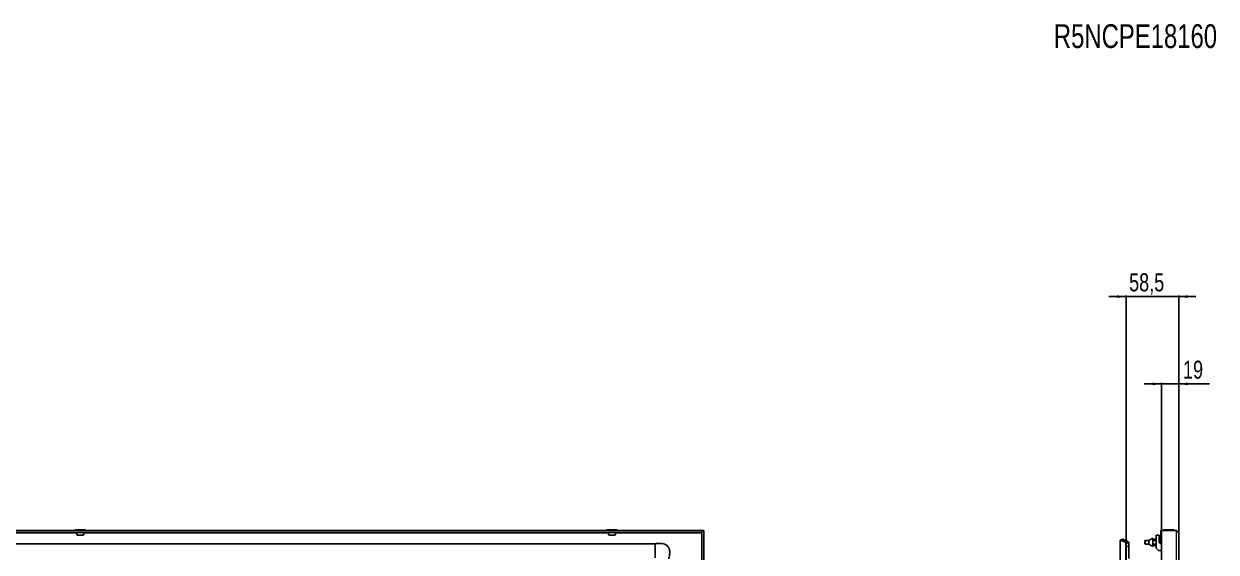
# Model space of a CAD drawing. Header units: millimetres. Extents: x -1564 to 3390, y -1920 to 1219.
# Drawn here: x -381 to 944, y 632 to 1219 of the extents above; entities that cross this region are included whole.
import ezdxf

# ---------------------------------------------------------------- set-up
doc = ezdxf.new("R2010")
doc.units = ezdxf.units.MM
doc.layers.add('FORMAT', color=7, linetype='Continuous')
doc.styles.add('SLDTEXTSTYLE0', font='TXT', dxfattribs={"width": 0.75})
doc.dimstyles.new('SLDDIMSTYLE1', dxfattribs={"dimtxt": 20, "dimasz": 10, "dimexe": 0, "dimexo": 0.0625, "dimgap": 5, "dimtad": 2, "dimdec": 1, "dimrnd": 1e-09, "dimzin": 12, "dimdsep": 46, "dimtxsty": 'SLDTEXTSTYLE0', "dimsah": 1, "dimcen": 0.09, "dimadec": 0, "dimazin": 3, "dimtfac": 1, "dimtmove": 0, "dimatfit": 0, "dimfxl": 0, "dimfrac": 2, "dimtolj": 1, "dimtzin": 12, "dimarcsym": 0})

# ---------------------------------------------------------------- blocks, each defined once
blk = doc.blocks.new('_D_4')
at = {"layer": 'FORMAT'}
for p, q in [((843.9, 916.3), (824.7, 916.3)), ((843.9, 594.3), (843.9, 917.3)), ((843.9, 916.3), (902.4, 916.3)), ((902.4, 653.7), (902.4, 917.3)), ((902.4, 916.3), (921.6, 916.3))]:
    blk.add_line(p, q, dxfattribs=at)
for points in [[(843.9, 916.3), (833.9, 917.8), (833.9, 914.7)], [(902.4, 916.3), (912.4, 914.7), (912.4, 917.8)]]:
    blk.add_solid(points, dxfattribs=at)
at = {"layer": 'FORMAT', "insert": (847.3, 942.1), "char_height": 20, "attachment_point": 1, "style": 'SLDTEXTSTYLE0'}
blk.add_mtext('58,5', dxfattribs=at)
blk = doc.blocks.new('_D_5')
at = {"layer": 'FORMAT'}
for p, q in [((883.4, 819.3), (864.2, 819.3)), ((883.4, 656.3), (883.4, 820.3)), ((883.4, 819.3), (902.4, 819.3)), ((902.4, 653.7), (902.4, 820.3)), ((902.4, 819.3), (936.7, 819.3))]:
    blk.add_line(p, q, dxfattribs=at)
for points in [[(883.4, 819.3), (873.4, 820.8), (873.4, 817.7)], [(902.4, 819.3), (912.4, 817.7), (912.4, 820.8)]]:
    blk.add_solid(points, dxfattribs=at)
at = {"layer": 'FORMAT', "insert": (907.2, 845.1), "char_height": 20, "attachment_point": 1, "style": 'SLDTEXTSTYLE0'}
blk.add_mtext('19', dxfattribs=at)

msp = doc.modelspace()

# ---------------------------------------------------------------- linework, layer by layer
at = {"color": 7, "linetype": 'Continuous', "lineweight": 25}
for p, q in [((372.26, 656.28), (-418.14, 656.28)), ((372.26, 654.28), (-418.14, 654.28)), ((-324.19, 657.03), (-324.19, 656.28)), ((-323.94, 657.28), (-312.94, 657.28)), ((-312.69, 656.28), (-312.69, 657.03)), ((266.81, 657.03), (266.81, 656.28)), ((267.06, 657.28), (275.57, 657.28)), ((275.57, 657.28), (278.06, 657.28)), ((278.31, 656.28), (278.31, 657.03)), ((372.16, 654.28), (371.96, 653.68)), ((372.26, 654.28), (372.26, 656.28)), ((372.56, -1098.72), (372.56, 656.28)), ((374.56, 656.28), (372.56, 656.28)), ((374.56, -1098.72), (374.56, 656.28)), ((877.3, 636.78), (877.3, 651.28)), ((877.3, 651.28), (880.8, 651.28)), ((880.8, 651.28), (880.8, 643.56)), ((882.4, 654.28), (882.4, 656.28)), ((883.4, 656.28), (882.4, 656.28)), ((883.4, 654.28), (882.4, 654.28)), ((882.4, 654.28), (882.4, 643.64)), ((883.4, -1098.72), (883.4, 656.28)), ((899.8, 656.28), (883.4, 656.28)), ((885.65, 657.03), (885.65, 656.28)), ((885.9, 657.28), (886.8, 657.28)), ((886.8, 657.28), (896.9, 657.28)), ((897.15, 656.28), (897.15, 657.03)), ((902.4, 653.68), (902.4, -1096.12)), ((-412.44, 641.78), (320.56, 641.78)), ((837.53, 620.72), (837.53, 645.2)), ((839.92, 646.8), (837.79, 645.74)), ((838.24, 645.71), (843.74, 642.96)), ((840.36, 646.77), (845.86, 644.03)), ((843.92, 642.75), (843.92, 638.74)), ((843.92, 638.74), (843.92, 625.23)), ((846.92, 642.75), (846.92, 638.74)), ((846.92, 638.74), (846.92, 625.23)), ((864.8, 641.82), (864.8, 644.83)), ((865.3, 645.33), (869.3, 645.33)), ((865.3, 641.32), (869.3, 641.32)), ((869.3, 645.33), (873.8, 647.82)), ((869.3, 641.32), (869.3, 645.33)), ((869.3, 641.32), (873.8, 638.82)), ((873.8, 645.26), (873.8, 647.82)), ((873.8, 646.82), (877.3, 646.82)), ((873.8, 645.32), (877.3, 645.32)), ((873.8, 641.38), (873.8, 645.26)), ((873.8, 638.82), (873.8, 641.38)), ((873.8, 641.32), (877.3, 641.32)), ((873.8, 639.82), (877.3, 639.82)), ((879.8, 634.28), (877.3, 636.78)), ((881.89, 642.11), (883.4, 641.68)), ((882.4, 643.64), (883.4, 642.31)), ((883.4, 634.28), (879.8, 634.28))]:
    msp.add_line(p, q, dxfattribs=at)
at = {"color": 8, "linetype": 'Continuous', "lineweight": 18}
for p, q in [((-417.84, 653.68), (-322.41, 653.68)), ((-312.69, 657.03), (-324.19, 657.03)), ((-314.47, 653.68), (268.59, 653.68)), ((275.71, 657.03), (266.81, 657.03)), ((278.31, 657.03), (275.71, 657.03)), ((276.53, 653.68), (371.96, 653.68)), ((371.96, 653.68), (371.96, 552.48)), ((886.59, 657.03), (885.65, 657.03)), ((897.15, 657.03), (886.59, 657.03)), ((899.8, -1098.72), (899.8, 656.28)), ((840.36, 646.77), (838.24, 645.71)), ((843.74, 642.96), (845.86, 644.03)), ((843.74, 614.44), (843.74, 642.96)), ((843.92, 642.75), (846.92, 642.75)), ((846.92, 638.74), (843.92, 638.74)), ((865.3, 645.33), (865.3, 641.32))]:
    msp.add_line(p, q, dxfattribs=at)
at = {"color": 7, "linetype": 'Continuous', "lineweight": 25, "flags": 128}
msp.add_lwpolyline([(837.53, 645.2), (837.55, 645.36), (837.59, 645.51), (837.65, 645.62), (837.74, 645.71), (837.85, 645.76), (837.97, 645.78), (838.1, 645.77), (838.24, 645.71)], dxfattribs=at)
at = {"color": 7, "linetype": 'Continuous', "lineweight": 25}
for centre, radius, start, end in [((-323.94, 657.03), 0.25, 90, 180), ((-321.55, 651.78), 0.5, 195.31604, 270.02276), ((-315.33, 651.78), 0.5, 269.99815, 345.40011), ((-312.94, 657.03), 0.25, 0, 90), ((267.06, 657.03), 0.25, 90, 180), ((269.45, 651.78), 0.5, 195.24646, 270.04596), ((275.67, 651.78), 0.5, 269.96367, 344.83397), ((278.06, 657.03), 0.25, 0, 90), ((885.9, 657.03), 0.25, 90, 180), ((896.9, 657.03), 0.25, 0, 90), ((840.11, 646.35), 0.489, 59.11421, 113.61803), ((843.65, 642.71), 0.266, 8.41625, 70.8623), ((845.34, 642.52), 1.59, 8.41625, 70.8623), ((865.3, 644.83), 0.5, 90, 180), ((865.3, 641.82), 0.5, 180, 270), ((882.3, 643.56), 1.5, 180, 254)]:
    msp.add_arc(centre, radius, start, end, dxfattribs=at)
for points, knots in [([(-322.46, 654.28), (-322.46, 654.15), (-322.44, 653.24), (-322.22, 652.37), (-322.03, 651.63)], [0, 0, 0, 0, 0.1418504, 1, 1, 1, 1]), ([(-320.14, 651.28), (-320.33, 651.28), (-320.8, 651.28), (-321.35, 651.28), (-321.48, 651.28), (-321.54, 651.28)], [0, 0, 0, 0, 0.2565532, 0.62798113, 1, 1, 1, 1]), ([(-315.33, 651.28), (-315.37, 651.28), (-315.45, 651.28), (-316.01, 651.28), (-316.82, 651.28), (-317.81, 651.28), (-318.87, 651.28), (-319.66, 651.28), (-320.05, 651.28), (-320.14, 651.28)], [0, 0, 0, 0, 0.15851422, 0.31727766, 0.47586284, 0.6342467, 0.79247713, 0.950708, 1, 1, 1, 1]), ([(-314.85, 651.63), (-314.66, 652.37), (-314.44, 653.24), (-314.42, 654.15), (-314.42, 654.28)], [0, 0, 0, 0, 0.8581496, 1, 1, 1, 1]), ([(268.54, 654.28), (268.54, 654.15), (268.56, 653.24), (268.78, 652.37), (268.97, 651.63)], [0, 0, 0, 0, 0.1418495, 1, 1, 1, 1]), ([(275.63, 651.28), (275.64, 651.28), (275.69, 651.28), (275.41, 651.28), (274.89, 651.28), (274.17, 651.28), (273.32, 651.28), (272.25, 651.28), (271.23, 651.28), (270.35, 651.28), (269.74, 651.28), (269.44, 651.28), (269.48, 651.28), (269.49, 651.28)], [0, 0, 0, 0, 0.0338399, 0.141254, 0.2486978, 0.3157737, 0.4233143, 0.530846, 0.6382096, 0.7457063, 0.853372, 0.9609167, 1, 1, 1, 1]), ([(276.15, 651.63), (276.34, 652.37), (276.56, 653.24), (276.58, 654.15), (276.58, 654.28)], [0, 0, 0, 0, 0.8581504, 1, 1, 1, 1]), ([(372.56, 656.28), (372.53, 655.85), (372.5, 655.29), (372.3, 654.73), (372.26, 654.6)], [0, 0, 0, 0, 0.7734591, 1, 1, 1, 1]), ([(335.56, 624.78), (335.97, 626.46), (336.7, 629.5), (336.79, 633.81), (335.82, 637.37), (333.77, 639.82), (331.13, 641.24), (328.11, 641.98), (324.51, 642.19), (321.95, 641.92), (320.56, 641.78)], [0, 0, 0, 0, 0.1760674, 0.3182248, 0.4355964, 0.5434819, 0.6338893, 0.7371517, 0.8581828, 1, 1, 1, 1]), ([(320.56, 641.78), (320.56, 641.75), (320.56, 641.69), (320.56, 641.05), (320.56, 639.58), (320.56, 637.39), (320.56, 635.39), (320.56, 633.78), (320.56, 632.18), (320.56, 630.17), (320.56, 627.99), (320.56, 626.48), (320.56, 626.08), (320.56, 625.95)], [0, 0, 0, 0, 0.0691652, 0.1363002, 0.2672913, 0.3982825, 0.4654174, 0.5345826, 0.6037478, 0.6708828, 0.8018739, 0.9328651, 1, 1, 1, 1])]:
    msp.add_open_spline(points, degree=3, knots=knots, dxfattribs=at)
at = {"color": 8, "linetype": 'Continuous', "lineweight": 18}
for points, knots in [([(-322, 651.66), (-322.01, 651.66), (-322.07, 651.66), (-321.76, 651.66), (-321.18, 651.66), (-320.63, 651.66), (-320.41, 651.66)], [0, 0, 0, 0, 0.0832709, 0.4242844, 0.7647248, 1, 1, 1, 1]), ([(-320.41, 651.66), (-320.3, 651.66), (-319.85, 651.66), (-319.33, 651.66), (-318.53, 651.66), (-317.71, 651.66), (-316.57, 651.66), (-315.62, 651.66), (-315.03, 651.66), (-314.78, 651.66), (-314.85, 651.66), (-314.86, 651.66)], [0, 0, 0, 0, 0.048751, 0.2049421, 0.2053925, 0.3620339, 0.5188266, 0.6757989, 0.8329225, 0.9897783, 1, 1, 1, 1]), ([(269.01, 651.66), (269, 651.66), (268.95, 651.66), (269.3, 651.66), (270, 651.66), (271.02, 651.66), (272.21, 651.66), (273.44, 651.66), (274.42, 651.66), (275.25, 651.66), (275.85, 651.66), (276.18, 651.66), (276.12, 651.66), (276.11, 651.66)], [0, 0, 0, 0, 0.0388907, 0.1463802, 0.2539733, 0.3613829, 0.4686814, 0.5761648, 0.6836647, 0.7507067, 0.858068, 0.965424, 1, 1, 1, 1])]:
    msp.add_open_spline(points, degree=3, knots=knots, dxfattribs=at)
at = {"color": 7, "linetype": 'Continuous', "lineweight": 25}
for points in [[(371.96, 653.68), (371.99, 653.76), (372.04, 653.92), (372.11, 654.12), (372.19, 654.26), (372.24, 654.27), (372.26, 654.28)], [(899.8, 656.28), (900.14, 656.07), (900.82, 655.63), (901.68, 654.98), (902.28, 654.33), (902.36, 653.9), (902.4, 653.68)]]:
    msp.add_open_spline(points, degree=3, dxfattribs=at)

# ---------------------------------------------------------------- texts
at = {"layer": 'FORMAT', "insert": (763.64, 1218.85), "char_height": 26.4583, "attachment_point": 1, "style": 'SLDTEXTSTYLE0'}
msp.add_mtext('R5NCPE18160', dxfattribs=at)

# ---------------------------------------------------------------- dimensions: what is measured, and where the dimension line sits
at = {"layer": 'FORMAT'}
for base, p1, picture, middle in [((902.4, 916.29), (843.92, 594.34), '_D_4', (873.16, 916.29)), ((902.4, 819.28), (883.4, 656.28), '_D_5', (921.95, 819.28))]:
    dim = msp.add_linear_dim(base=base, p1=p1, p2=(902.4, 653.68), dimstyle='SLDDIMSTYLE1', dxfattribs=at)
    dim.commit()
    dim.dimension.update_dxf_attribs({"geometry": picture, "text_midpoint": middle, "dimtype": 160})

doc.saveas('drawing.dxf')
